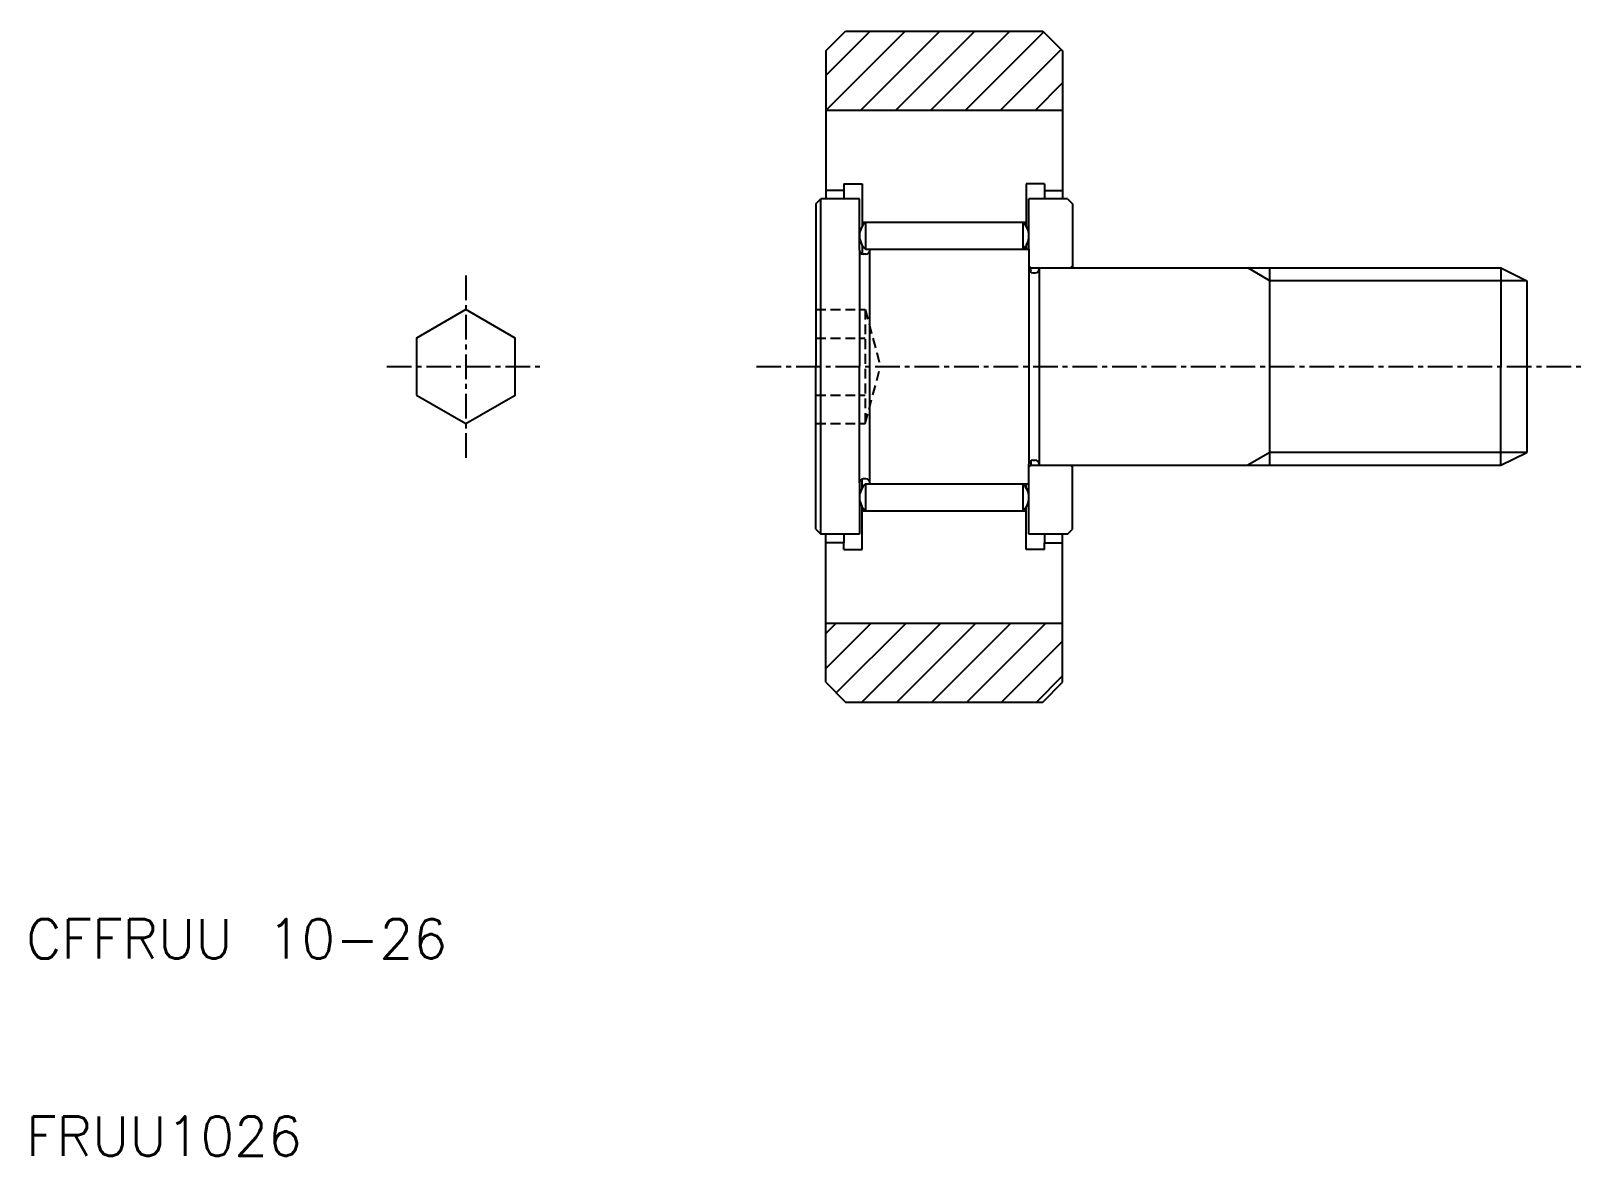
# Model space of a CAD drawing. Extents: x 10.3 to 89, y 10 to 67.
import ezdxf

# ---------------------------------------------------------------- set-up
doc = ezdxf.new("R2010")
doc.units = 0
doc.linetypes.add('CENTER', pattern=[2, 1.25, -0.25, 0.25, -0.25])
doc.linetypes.add('DASHED', pattern=[0.75, 0.5, -0.25])
doc.layers.get('0').update_dxf_attribs({"linetype": 'CONTINUOUS'})
doc.layers.add('CENTER', color=1, linetype='CENTER')
doc.styles.get("Standard").update_dxf_attribs({"font": 'txt.shx', "bigfont": 'bigfont.shx'})

# ---------------------------------------------------------------- blocks, each defined once
blk = doc.blocks.new('*X2')
at = {"color": 0, "linetype": 'CONTINUOUS'}
for p, q in [((179.188, -25.873), (181.437, -23.624)), ((179.205, -27.624), (183.205, -23.624)), ((180.972, -27.624), (184.972, -23.624)), ((182.74, -27.624), (186.74, -23.624)), ((184.508, -27.624), (188.508, -23.624)), ((186.276, -27.624), (190.232, -23.668)), ((188.043, -27.624), (191.116, -24.552)), ((189.811, -27.624), (191.188, -26.248)), ((179.188, -55.925), (181.489, -53.624)), ((179.188, -54.158), (179.721, -53.624)), ((179.722, -57.159), (183.257, -53.624)), ((181.024, -57.624), (185.024, -53.624)), ((182.792, -57.624), (186.792, -53.624)), ((184.56, -57.624), (188.56, -53.624)), ((186.328, -57.624), (190.328, -53.624)), ((188.095, -57.624), (191.188, -54.532)), ((189.863, -57.624), (191.188, -56.3))]:
    blk.add_line(p, q, dxfattribs=at)

msp = doc.modelspace()

# ---------------------------------------------------------------- linework, layer by layer
at = {"color": 7, "linetype": 'CONTINUOUS'}
for p, q in [((50.5, 66), (51.5, 67)), ((51.5, 67), (61.5, 67)), ((61.5, 67), (62.5, 66)), ((50.5, 66), (50.5, 58.5)), ((62.5, 66), (62.5, 58.5)), ((50.5, 63), (62.5, 63)), ((51.42, 59.265), (52.34, 59.265)), ((51.42, 59.265), (51.42, 58.925)), ((52.34, 59.265), (52.34, 57.31)), ((61.58, 59.265), (60.66, 59.265)), ((60.66, 59.265), (60.66, 57.31)), ((61.58, 59.265), (61.58, 58.925)), ((50, 58.24), (50.26, 58.5)), ((50.26, 41.5), (50.26, 58.5)), ((52.21, 58.5), (50.26, 58.5)), ((51.42, 58.925), (50.5, 58.925)), ((51.42, 58.925), (51.42, 58.5)), ((52.21, 55.89), (52.21, 58.5)), ((60.79, 55.95), (60.79, 58.5)), ((62.74, 58.5), (60.79, 58.5)), ((61.58, 58.925), (61.58, 58.5)), ((61.58, 58.925), (62.5, 58.925)), ((62.74, 58.5), (63, 58.24)), ((50, 58.24), (50, 50)), ((63, 58.24), (63, 55)), ((52.34, 57.31), (52.34, 57.102)), ((52.34, 57.31), (52.51, 57.31)), ((52.51, 57.31), (60.49, 57.31)), ((52.51, 57.31), (52.51, 55.95)), ((60.49, 57.31), (60.66, 57.31)), ((60.49, 57.31), (60.49, 55.95)), ((60.66, 57.31), (60.66, 57.102)), ((52.34, 56.158), (52.34, 55.706)), ((52.51, 55.95), (60.49, 55.95)), ((52.73, 55.89), (52.73, 55.95)), ((60.49, 55.95), (60.79, 55.95)), ((60.66, 56.158), (60.66, 55.95)), ((60.79, 55.95), (60.79, 54.945)), ((52.21, 55.89), (52.21, 50)), ((52.535, 55.695), (52.405, 55.695)), ((52.73, 44.11), (52.73, 55.89)), ((60.89, 55), (60.79, 55.1)), ((60.79, 54.945), (60.79, 45.055)), ((60.89, 55), (61.31, 55)), ((60.89, 54.775), (60.89, 55)), ((60.985, 54.75), (61.115, 54.75)), ((61.31, 55), (84.7, 55)), ((61.31, 54.945), (61.31, 55)), ((61.31, 54.945), (61.31, 45.055)), ((62.9, 55), (63, 55.1)), ((73, 45), (73, 55)), ((84.7, 55), (84.7, 50)), ((84.7, 55), (86, 54.35)), ((86, 54.35), (86, 45.65)), ((50, 41.76), (50, 50)), ((52.21, 44.11), (52.21, 50)), ((84.7, 45), (84.7, 50)), ((60.79, 45), (60.79, 45.055)), ((60.89, 45), (60.79, 44.9)), ((60.79, 44.05), (60.79, 45)), ((60.89, 45.225), (60.89, 45)), ((60.89, 45), (61.31, 45)), ((60.985, 45.25), (61.115, 45.25)), ((61.31, 45.055), (61.31, 45)), ((61.31, 45), (84.7, 45)), ((62.9, 45), (63, 44.9)), ((63, 41.76), (63, 45)), ((84.7, 45), (86, 45.65)), ((52.21, 44.11), (52.21, 41.5)), ((52.34, 43.842), (52.34, 44.294)), ((52.535, 44.305), (52.405, 44.305)), ((52.73, 44.11), (52.73, 44.05)), ((52.51, 44.05), (60.49, 44.05)), ((52.51, 44.05), (52.51, 42.69)), ((60.49, 44.05), (60.79, 44.05)), ((60.49, 44.05), (60.49, 42.69)), ((60.66, 43.842), (60.66, 44.05)), ((60.79, 41.5), (60.79, 44.05)), ((52.34, 42.69), (52.34, 42.898)), ((52.34, 40.735), (52.34, 42.69)), ((52.34, 42.69), (52.51, 42.69)), ((52.51, 42.69), (60.49, 42.69)), ((60.49, 42.69), (60.66, 42.69)), ((60.66, 42.69), (60.66, 42.898)), ((60.66, 40.735), (60.66, 42.69)), ((50, 41.76), (50.26, 41.5)), ((62.74, 41.5), (63, 41.76)), ((52.21, 41.5), (50.26, 41.5)), ((50.5, 34), (50.5, 41.5)), ((51.42, 41.075), (50.5, 41.075)), ((51.42, 41.5), (51.42, 41.075)), ((51.42, 40.735), (51.42, 41.075)), ((62.74, 41.5), (60.79, 41.5)), ((61.58, 41.5), (61.58, 41.075)), ((61.58, 40.735), (61.58, 41.075)), ((61.58, 41.075), (62.5, 41.075)), ((62.5, 34), (62.5, 41.5)), ((51.42, 40.735), (52.34, 40.735)), ((61.58, 40.735), (60.66, 40.735)), ((50.5, 37), (62.5, 37)), ((50.5, 34), (51.5, 33)), ((61.5, 33), (62.5, 34)), ((51.5, 33), (61.5, 33))]:
    msp.add_line(p, q, dxfattribs=at)
at = {"color": 3, "linetype": 'CONTINUOUS'}
for p, q in [((73, 54.35), (71.874, 55)), ((86, 54.35), (73, 54.35)), ((73, 45.65), (71.874, 45)), ((86, 45.65), (73, 45.65))]:
    msp.add_line(p, q, dxfattribs=at)
at = {"color": 3, "linetype": 'DASHED'}
for p, q in [((50, 52.887), (52.5, 52.887)), ((52.5, 52.887), (52.5, 47.113)), ((52.5, 52.887), (53.274, 50)), ((50, 51.443), (52.5, 51.443)), ((52.5, 47.113), (53.274, 50)), ((50, 48.557), (52.5, 48.557)), ((50, 47.113), (52.5, 47.113))]:
    msp.add_line(p, q, dxfattribs=at)
at = {"color": 7, "linetype": 'CONTINUOUS'}
msp.add_lwpolyline([(29.778, 48.557), (32.278, 47.113), (34.778, 48.557), (34.778, 51.443), (32.278, 52.887), (29.778, 51.443)], close=True, dxfattribs=at)
for centre, radius, start, end in [((53.131, 56.63), 0.921, 132.38811, 227.61189), ((59.869, 56.63), 0.921, 312.38811, 47.61189), ((52.405, 55.89), 0.195, 180, 270), ((52.535, 55.89), 0.195, 270, 0), ((60.985, 54.945), 0.195, 180, 270), ((61.115, 54.945), 0.195, 270, 0), ((60.985, 45.055), 0.195, 90, 180), ((61.115, 45.055), 0.195, 0, 90), ((52.405, 44.11), 0.195, 90, 180), ((52.535, 44.11), 0.195, 0, 90), ((53.131, 43.37), 0.921, 132.38811, 227.61189), ((59.869, 43.37), 0.921, 312.38811, 47.61189)]:
    msp.add_arc(centre, radius, start, end, dxfattribs=at)
at = {"layer": 'CENTER', "color": 1, "linetype": 'CENTER'}
for p, q in [((32.278, 54.619), (32.278, 45.381)), ((28.278, 50), (36.278, 50)), ((47, 50), (89, 50))]:
    msp.add_line(p, q, dxfattribs=at)

# ---------------------------------------------------------------- block references
at = {"color": 3, "linetype": 'CONTINUOUS'}
msp.add_blockref('*X2', (-128.688, 90.624), dxfattribs=at)

# ---------------------------------------------------------------- texts
at = {"color": 7, "linetype": 'CONTINUOUS'}
for s, p in [('CFFRUU 10-26', (10, 20)), ('FRUU1026', (10, 10))]:
    msp.add_text(s, height=2, dxfattribs=at).set_placement(p)

doc.saveas('drawing.dxf')
